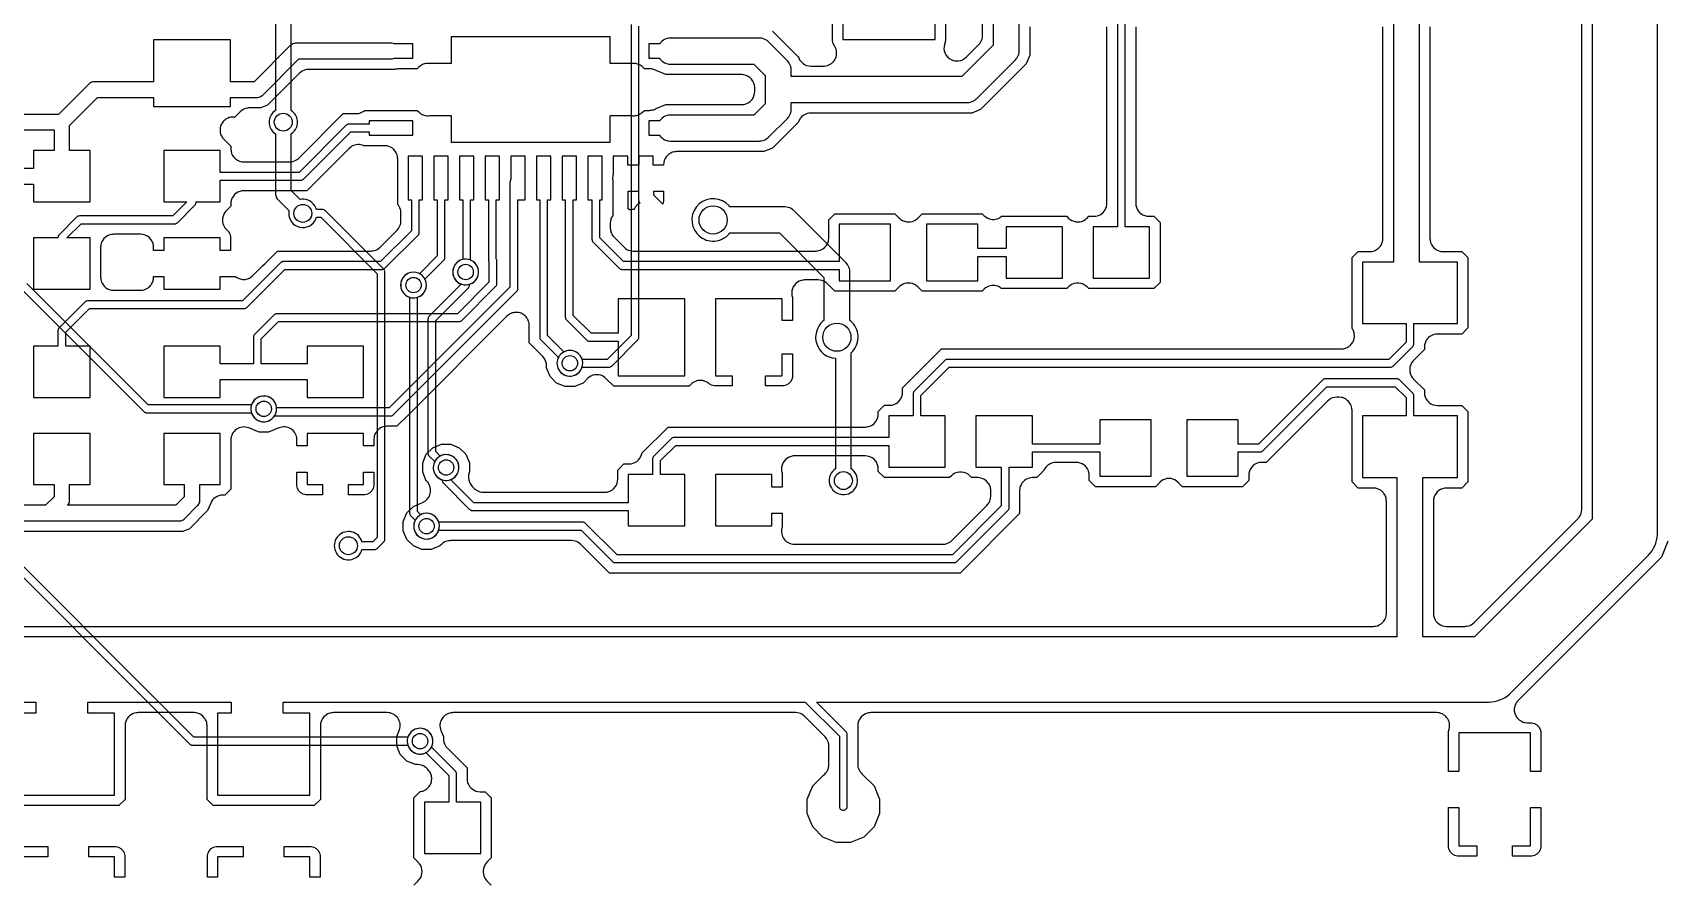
# Model space of a CAD drawing. Header units: millimetres. Extents: x 0 to 85.1, y 3.8 to 100.3.
# Drawn here: x 15.94 to 47.76, y 55.65 to 72.23 of the extents above; entities that cross this region are included whole.
import ezdxf

# ---------------------------------------------------------------- set-up
doc = ezdxf.new("R2010")
doc.units = ezdxf.units.MM

msp = doc.modelspace()

# ---------------------------------------------------------------- linework, layer by layer
at = {"layer": '16_copper'}
for points in [[(20.676, 74.193), (20.676, 70.714), (20.649, 70.695, 0.461009), (20.649, 70.275), (20.676, 70.256), (20.676, 69.088), (20.676, 69.082), (20.676, 69.077, 0.153128), (20.71, 68.992), (20.72, 68.98), (20.939, 68.761), (20.934, 68.729, 0.854084), (21.464, 68.601), (21.473, 68.631), (21.558, 68.631), (22.657, 67.532), (22.657, 62.389), (22.574, 62.306), (22.362, 62.306), (22.353, 62.336, 1), (21.843, 62.124), (21.863, 62.086, 0.28203), (22.12, 61.955), (22.162, 61.962, 0.240079), (22.353, 62.124), (22.362, 62.154), (22.606, 62.154), (22.614, 62.155), (22.623, 62.156, 0.087654), (22.647, 62.166), (22.653, 62.171), (22.66, 62.176), (22.787, 62.303), (22.792, 62.31), (22.797, 62.316, 0.087651), (22.807, 62.341), (22.808, 62.348), (22.809, 62.357), (22.809, 67.564), (22.808, 67.572), (22.807, 67.581, 0.087654), (22.797, 67.605), (22.792, 67.611), (22.787, 67.618), (21.644, 68.761), (21.637, 68.766), (21.631, 68.771, 0.087651), (21.606, 68.781), (21.599, 68.782), (21.59, 68.783), (21.473, 68.783), (21.464, 68.813, 0.324922), (21.187, 68.982), (21.155, 68.977), (20.98, 69.151), (20.98, 70.256), (21.007, 70.275, 0.461009), (21.007, 70.695), (20.98, 70.714), (20.98, 74.193)], [(27.61, 72.39), (27.61, 66.326), (27.146, 65.862), (26.654, 65.862), (26.648, 65.882, 1), (26.184, 65.69), (26.202, 65.655, 0.282029), (26.436, 65.536), (26.475, 65.542, 0.240081), (26.648, 65.69), (26.654, 65.71), (27.178, 65.71), (27.186, 65.711), (27.195, 65.712, 0.087654), (27.219, 65.722), (27.225, 65.727), (27.232, 65.732), (27.74, 66.24), (27.745, 66.247), (27.75, 66.253, 0.087651), (27.76, 66.278), (27.761, 66.285), (27.762, 66.294), (27.762, 72.358)], [(15.694, 67.256), (18.107, 64.843), (18.114, 64.838), (18.12, 64.833, 0.087651), (18.145, 64.823), (18.152, 64.822), (18.161, 64.821), (20.209, 64.821), (20.215, 64.801, 0.32492), (20.467, 64.647), (20.506, 64.653, 1), (20.388, 65.141), (20.351, 65.129, 0.198915), (20.215, 64.993), (20.209, 64.973), (18.193, 64.973), (15.824, 67.342)], [(14.551, 62.811), (18.996, 58.366), (19.003, 58.361), (19.009, 58.356, 0.087651), (19.034, 58.346), (19.041, 58.345), (19.05, 58.344), (23.257, 58.344), (23.263, 58.324, 0.32492), (23.515, 58.17), (23.554, 58.176, 1), (23.436, 58.664), (23.399, 58.652, 0.198915), (23.263, 58.516), (23.257, 58.496), (19.082, 58.496), (14.681, 62.897)]]:
    msp.add_lwpolyline(points, format="xyb", dxfattribs=at)
for points in [[(31.814, 63.232, 0.612801), (31.929, 63.71), (31.902, 63.729), (31.902, 65.99), (31.934, 66.021, 0.414214), (31.896, 66.605), (31.877, 66.619), (31.877, 67.564), (31.875, 67.583), (31.874, 67.603, 0.118891), (31.829, 67.713), (31.803, 67.743), (31.803, 67.744), (31.803, 67.744), (30.787, 68.76), (30.772, 68.772), (30.757, 68.785, 0.118893), (30.647, 68.831), (30.607, 68.834, 0.000218), (30.607, 68.834), (29.535, 68.834), (29.521, 68.853, 1), (28.899, 68.307), (28.937, 68.269, 0.414214), (29.521, 68.307), (29.535, 68.326), (30.502, 68.326), (31.369, 67.459), (31.369, 66.619), (31.35, 66.605, 0.668179), (31.596, 65.882), (31.598, 65.882), (31.598, 63.729), (31.571, 63.71, 0.726545), (31.772, 63.225)], [(24.062, 63.51, 1), (23.944, 63.998), (23.907, 63.986), (23.889, 63.976), (23.802, 64.063), (23.802, 66.62), (24.438, 67.256), (24.443, 67.263), (24.448, 67.269, 0.087651), (24.458, 67.294), (24.459, 67.301), (24.46, 67.31), (24.46, 67.326), (24.48, 67.332), (24.515, 67.35, 1), (24.253, 67.778), (24.221, 67.755, 0.509525), (24.253, 67.35), (24.288, 67.332), (24.296, 67.33), (23.672, 66.705), (23.666, 66.698), (23.661, 66.692, 0.087651), (23.651, 66.667), (23.65, 66.66), (23.649, 66.651), (23.649, 64.032), (23.65, 64.023), (23.651, 64.015, 0.087654), (23.661, 63.99), (23.666, 63.985), (23.672, 63.978), (23.781, 63.868), (23.771, 63.85, 0.560025), (24.023, 63.504)], [(23.681, 62.367, 1), (23.563, 62.855), (23.526, 62.843), (23.508, 62.833), (23.444, 62.897), (23.444, 67.072), (23.464, 67.078, 1), (23.272, 67.542), (23.237, 67.524, 0.612802), (23.272, 67.078), (23.292, 67.072), (23.292, 62.865), (23.293, 62.857), (23.294, 62.848, 0.087654), (23.304, 62.824), (23.309, 62.818), (23.314, 62.811), (23.4, 62.725), (23.39, 62.707, 0.560025), (23.642, 62.361)]]:
    msp.add_lwpolyline(points, format="xyb", close=True, dxfattribs=at)
at = {"layer": '1_copper'}
for points in [[(46.355, 86.36), (46.355, 62.747), (44.06, 60.452), (43.053, 60.452), (43.053, 63.559), (43.724, 63.559), (43.724, 64.759), (42.875, 64.759), (42.875, 65.151), (42.874, 65.159), (42.873, 65.168, 0.087654), (42.863, 65.192), (42.858, 65.198), (42.853, 65.205), (42.599, 65.459), (42.592, 65.464), (42.586, 65.469, 0.087651), (42.561, 65.479), (42.554, 65.48), (42.545, 65.481), (41.148, 65.481), (41.14, 65.48), (41.131, 65.479, 0.087654), (41.107, 65.469), (41.101, 65.464), (41.094, 65.459), (39.846, 64.211), (39.45, 64.211), (39.45, 64.685), (38.45, 64.685), (38.45, 63.585), (39.45, 63.585), (39.45, 64.059), (39.878, 64.059), (39.886, 64.06), (39.895, 64.061, 0.087654), (39.919, 64.071), (39.925, 64.076), (39.932, 64.081), (41.18, 65.329), (42.513, 65.329), (42.723, 65.119), (42.723, 64.759), (41.874, 64.759), (41.874, 63.559), (42.545, 63.559), (42.545, 60.452), (6.1, 60.452)], [(15.737, 57.369), (17.537, 57.369), (17.537, 58.969), (17.018, 58.969), (17.018, 59.182), (19.812, 59.182), (19.812, 58.969), (19.547, 58.969), (19.547, 57.369), (21.347, 57.369), (21.347, 58.969), (20.828, 58.969), (20.828, 59.182), (31.007, 59.182), (31.674, 58.515), (31.674, 57.15), (31.677, 57.128, 0.866051), (31.826, 57.15), (31.826, 58.547), (31.825, 58.555), (31.824, 58.564, 0.087654), (31.814, 58.588), (31.809, 58.594), (31.804, 58.601), (31.223, 59.182), (44.323, 59.182), (44.331, 59.182), (44.339, 59.182, 0.1754), (44.742, 59.339), (44.772, 59.368), (47.439, 62.035), (47.444, 62.041), (47.45, 62.046, 0.1754), (47.624, 62.442), (47.625, 62.484), (47.625, 86.36)], [(43.189, 72.34), (43.189, 68.218), (43.191, 68.197), (43.192, 68.179, 0.325016), (43.403, 67.967), (43.443, 67.964, 0.00044), (43.443, 67.964), (43.809, 67.964), (43.929, 67.844), (43.929, 66.474), (43.809, 66.354), (43.334, 66.354), (43.315, 66.352), (43.295, 66.351, 0.240266), (43.108, 66.216), (43.1, 66.196), (43.093, 66.179, 0.039685), (43.083, 66.14), (43.08, 66.1, 0.00044), (43.08, 66.1), (43.08, 66.051), (43.041, 66.012), (42.868, 65.839), (42.856, 65.824), (42.843, 65.809, 0.078613), (42.806, 65.738), (42.806, 65.738), (42.806, 65.738, 0.118224), (42.797, 65.62), (42.802, 65.599), (42.806, 65.581), (42.806, 65.581), (42.806, 65.581), (42.814, 65.561), (42.821, 65.544, 0.039684), (42.842, 65.51), (42.868, 65.48, 0.000442), (42.868, 65.479), (43.08, 65.267), (43.08, 65.218, 0.36847), (43.294, 64.967), (43.334, 64.964, 0.00044), (43.334, 64.964), (43.809, 64.964), (43.929, 64.844), (43.929, 63.474), (43.809, 63.354), (43.512, 63.354), (43.492, 63.352), (43.473, 63.351, 0.325016), (43.261, 63.14), (43.258, 63.1, 0.00044), (43.258, 63.1), (43.258, 60.911), (43.26, 60.891), (43.261, 60.872, 0.325016), (43.472, 60.66), (43.512, 60.657, 0.00044), (43.512, 60.657), (43.87, 60.657), (43.889, 60.659), (43.909, 60.66, 0.118891), (44.019, 60.705), (44.049, 60.731), (44.049, 60.731), (44.049, 60.731), (46.076, 62.758), (46.088, 62.772), (46.101, 62.787, 0.118893), (46.147, 62.897), (46.15, 62.937, 0.000218), (46.15, 62.937), (46.15, 85.072)], [(34.671, 73.972), (34.671, 71.987), (34.058, 71.374), (30.734, 71.374), (30.734, 71.501), (30.732, 71.52), (30.731, 71.54, 0.118891), (30.686, 71.65), (30.66, 71.68), (30.66, 71.681), (30.66, 71.681), (30.291, 72.05), (30.276, 72.062), (30.261, 72.075, 0.118893), (30.151, 72.121), (30.111, 72.124, 0.000218), (30.111, 72.124), (28.379, 72.124), (28.339, 72.121, 0.198686), (28.174, 72.02), (28.168, 72.01), (27.954, 72.01), (27.954, 71.73), (28.168, 71.73), (28.173, 71.721, 0.240727), (28.379, 71.616), (30.006, 71.616), (30.226, 71.396), (30.226, 70.844), (30.006, 70.624), (28.379, 70.624), (28.339, 70.621, 0.198686), (28.174, 70.52), (28.168, 70.51), (27.954, 70.51), (27.954, 70.23), (28.168, 70.23), (28.173, 70.221, 0.240727), (28.379, 70.116), (30.111, 70.116), (30.13, 70.118), (30.15, 70.119, 0.118891), (30.26, 70.164), (30.29, 70.19), (30.291, 70.19), (30.291, 70.19), (30.66, 70.559), (30.672, 70.574), (30.685, 70.589, 0.118893), (30.731, 70.699), (30.734, 70.739, 0.000218), (30.734, 70.739), (30.734, 70.866), (34.163, 70.866), (34.182, 70.868), (34.202, 70.869, 0.118891), (34.312, 70.914), (34.342, 70.94), (34.343, 70.94), (34.343, 70.94), (35.105, 71.702), (35.117, 71.717), (35.13, 71.732, 0.118893), (35.176, 71.842), (35.179, 71.882, 0.000218), (35.179, 71.882), (35.179, 73.867)], [(33.739, 72.495), (33.739, 72.069), (33.72, 71.996, 0.767338), (34.144, 71.751), (34.392, 71.998), (34.404, 72.013), (34.417, 72.027, 0.118893), (34.463, 72.137), (34.466, 72.177, 0.000218), (34.466, 72.177), (34.466, 74.063)], [(42.476, 72.799), (42.476, 67.759), (41.874, 67.759), (41.874, 66.559), (42.723, 66.559), (42.723, 66.199), (42.386, 65.862), (33.782, 65.862), (33.774, 65.861), (33.765, 65.86, 0.087654), (33.741, 65.85), (33.735, 65.845), (33.728, 65.84), (33.132, 65.244), (33.127, 65.237), (33.122, 65.231, 0.087651), (33.112, 65.206), (33.111, 65.199), (33.11, 65.19), (33.11, 64.762), (32.636, 64.762), (32.636, 64.338), (28.448, 64.338), (28.44, 64.337), (28.431, 64.336, 0.087654), (28.407, 64.326), (28.401, 64.321), (28.394, 64.316), (28.052, 63.974), (28.047, 63.967), (28.042, 63.961, 0.087651), (28.032, 63.936), (28.031, 63.929), (28.03, 63.92), (28.03, 63.619), (27.556, 63.619), (27.556, 63.068), (24.543, 63.068), (24.091, 63.52), (24.099, 63.522), (24.134, 63.54, 1), (23.872, 63.968), (23.84, 63.945, 0.509525), (23.872, 63.54), (23.907, 63.522), (23.927, 63.516), (23.927, 63.5, 0.14431), (23.939, 63.459), (23.944, 63.453), (23.949, 63.446), (24.457, 62.938), (24.464, 62.933), (24.47, 62.928, 0.087651), (24.495, 62.918), (24.502, 62.917), (24.511, 62.916), (27.556, 62.916), (27.556, 62.619), (28.656, 62.619), (28.656, 63.619), (28.182, 63.619), (28.182, 63.888), (28.48, 64.186), (32.636, 64.186), (32.636, 63.762), (33.736, 63.762), (33.736, 64.762), (33.262, 64.762), (33.262, 65.158), (33.814, 65.71), (42.418, 65.71), (42.426, 65.711), (42.435, 65.712, 0.087654), (42.459, 65.722), (42.465, 65.727), (42.472, 65.732), (42.853, 66.113), (42.858, 66.12), (42.863, 66.126, 0.087651), (42.873, 66.151), (42.874, 66.158), (42.875, 66.167), (42.875, 66.559), (43.724, 66.559), (43.724, 67.759), (42.984, 67.759), (42.984, 72.799)], [(7.208, 60.657), (42.086, 60.657), (42.106, 60.659), (42.125, 60.66, 0.325016), (42.337, 60.871), (42.34, 60.911, 0.00044), (42.34, 60.911), (42.34, 63.1), (42.338, 63.119), (42.337, 63.139, 0.039686), (42.328, 63.178), (42.321, 63.195), (42.313, 63.215, 0.000439), (42.312, 63.215), (42.303, 63.231), (42.292, 63.249, 0.000438), (42.292, 63.249), (42.28, 63.263), (42.266, 63.279, 0.158654), (42.126, 63.351), (42.086, 63.354, 0.00044), (42.086, 63.354), (41.789, 63.354), (41.669, 63.474), (41.669, 64.87), (41.668, 64.889), (41.666, 64.909, 0.218668), (41.548, 65.085), (41.531, 65.096), (41.531, 65.096), (41.531, 65.096, 0.072627), (41.455, 65.121), (41.415, 65.124, 0.000426), (41.415, 65.124), (41.37, 65.124, 0.158205), (41.221, 65.075), (41.19, 65.05), (41.19, 65.049), (41.19, 65.049), (39.994, 63.854), (39.909, 63.854, 0.36847), (39.658, 63.64), (39.655, 63.6, 0.00044), (39.655, 63.6), (39.655, 63.5), (39.535, 63.38), (38.365, 63.38), (38.28, 63.465), (38.264, 63.479), (38.25, 63.491), (38.25, 63.491), (38.249, 63.491, 0.324531), (37.951, 63.492), (37.921, 63.466, 0.000439), (37.92, 63.465), (37.835, 63.38), (36.665, 63.38), (36.545, 63.5), (36.545, 63.6, 0.118224), (36.517, 63.715), (36.508, 63.73), (36.497, 63.749, 0.000438), (36.497, 63.749), (36.485, 63.763), (36.471, 63.779, 0.158654), (36.331, 63.851), (36.291, 63.854, 0.00044), (36.291, 63.854), (35.895, 63.854), (35.875, 63.852), (35.856, 63.851, 0.079055), (35.78, 63.826), (35.764, 63.816), (35.746, 63.806, 0.110084), (35.669, 63.715), (35.661, 63.697), (35.521, 63.557), (35.441, 63.557, 0.281699), (35.215, 63.419), (35.207, 63.399), (35.199, 63.382, 0.039685), (35.19, 63.343), (35.187, 63.303, 0.00044), (35.187, 63.303), (35.187, 62.856), (34.025, 61.695), (27.189, 61.695), (26.949, 61.934), (26.949, 61.934), (26.628, 62.255), (26.613, 62.268), (26.598, 62.281, 0.118893), (26.488, 62.327), (26.449, 62.33, 0.000218), (26.448, 62.33), (24.089, 62.33), (24.07, 62.328), (24.05, 62.327, 0.118891), (23.94, 62.281), (23.91, 62.256), (23.91, 62.255), (23.91, 62.255), (23.88, 62.225), (23.713, 62.156), (23.531, 62.156), (23.364, 62.225), (23.236, 62.353), (23.167, 62.52), (23.167, 62.702), (23.236, 62.869), (23.364, 62.997), (23.545, 63.072), (23.554, 63.076, 0.425037), (23.675, 63.421), (23.669, 63.43, 0.06344), (23.628, 63.486), (23.617, 63.496), (23.548, 63.663), (23.548, 63.845), (23.617, 64.012), (23.745, 64.14), (23.912, 64.209), (24.094, 64.209), (24.261, 64.14), (24.389, 64.012), (24.458, 63.845), (24.458, 63.663), (24.455, 63.655, 0.188788), (24.458, 63.47), (24.463, 63.461, 0.082277), (24.513, 63.387), (24.553, 63.348, 0.038576), (24.583, 63.322), (24.583, 63.322), (24.583, 63.322, 0.118225), (24.693, 63.276), (24.732, 63.273, 0.000209), (24.733, 63.273), (27.097, 63.273), (27.117, 63.275), (27.136, 63.276, 0.079055), (27.212, 63.301), (27.228, 63.311), (27.246, 63.321, 0.000438), (27.246, 63.322), (27.26, 63.334), (27.276, 63.347, 0.158654), (27.348, 63.487), (27.351, 63.527, 0.00044), (27.351, 63.527), (27.351, 63.704), (27.471, 63.824), (27.571, 63.824, 0.158205), (27.72, 63.872), (27.734, 63.884), (27.75, 63.898, 0.039688), (27.776, 63.928), (27.786, 63.944), (27.797, 63.962, 0.039686), (27.812, 63.999), (27.817, 64.019), (27.82, 64.032), (28.332, 64.543), (32.177, 64.543), (32.197, 64.545), (32.216, 64.546, 0.199142), (32.382, 64.648), (32.392, 64.663), (32.403, 64.681, 0.079053), (32.428, 64.757), (32.431, 64.797, 0.00044), (32.431, 64.797), (32.431, 64.847), (32.551, 64.967), (32.651, 64.967, 0.36847), (32.902, 65.181), (32.905, 65.221, 0.00044), (32.905, 65.221), (32.905, 65.306), (33.666, 66.067), (41.463, 66.067), (41.484, 66.069), (41.502, 66.07), (41.502, 66.07), (41.502, 66.07), (41.523, 66.075), (41.541, 66.08), (41.541, 66.08), (41.541, 66.08), (41.558, 66.087), (41.578, 66.095), (41.578, 66.095), (41.578, 66.095), (41.593, 66.104), (41.612, 66.115), (41.612, 66.116), (41.612, 66.116), (41.625, 66.127), (41.642, 66.141), (41.642, 66.141), (41.642, 66.141), (41.653, 66.155), (41.668, 66.172, 0.039247), (41.689, 66.205), (41.689, 66.206), (41.689, 66.206), (41.697, 66.225), (41.704, 66.242), (41.704, 66.242), (41.704, 66.242, 0.118008), (41.714, 66.36), (41.714, 66.36), (41.714, 66.36, 0.078613), (41.689, 66.436), (41.68, 66.452), (41.669, 66.469), (41.669, 67.844), (41.789, 67.964), (42.017, 67.964), (42.037, 67.966), (42.056, 67.967, 0.199142), (42.222, 68.068), (42.232, 68.084), (42.243, 68.102, 0.079053), (42.268, 68.178), (42.271, 68.218, 0.00044), (42.271, 68.218), (42.271, 72.34)], [(37.453, 72.34), (37.453, 68.904), (37.455, 68.883), (37.456, 68.865, 0.325016), (37.667, 68.653), (37.707, 68.65, 0.00044), (37.707, 68.65), (37.807, 68.65), (37.927, 68.53), (37.927, 67.36), (37.807, 67.24), (36.537, 67.24), (36.502, 67.275, 0.368468), (36.173, 67.302), (36.143, 67.276, 0.000442), (36.142, 67.275), (36.107, 67.24), (34.835, 67.24), (34.821, 67.252), (34.82, 67.252), (34.82, 67.252), (34.805, 67.262), (34.787, 67.273, 0.2398), (34.556, 67.274), (34.556, 67.273), (34.556, 67.273, 0.039248), (34.522, 67.253), (34.492, 67.227, 0.000446), (34.491, 67.226), (34.455, 67.19), (33.285, 67.19), (33.2, 67.275), (33.184, 67.289), (33.17, 67.301), (33.17, 67.301), (33.169, 67.301, 0.324531), (32.871, 67.302), (32.841, 67.276, 0.000439), (32.84, 67.275), (32.755, 67.19), (31.585, 67.19), (31.44, 67.335), (31.425, 67.348), (31.41, 67.361, 0.118893), (31.3, 67.407), (31.26, 67.41, 0.000218), (31.26, 67.41), (30.996, 67.41), (30.983, 67.409), (30.97, 67.408, 0.339444), (30.745, 67.196), (30.744, 67.183), (30.742, 67.17, 0.073914), (30.751, 67.09), (30.756, 67.07), (30.756, 66.619), (30.556, 66.619), (30.556, 67.044), (29.256, 67.044), (29.256, 65.544), (29.581, 65.544), (29.581, 65.344), (29.23, 65.344), (29.179, 65.358), (29.13, 65.386), (29.124, 65.391), (29.109, 65.404, 0.039661), (29.075, 65.425), (29.058, 65.432), (29.039, 65.44), (29.038, 65.44), (29.038, 65.44, 0.239364), (28.811, 65.404), (28.811, 65.404), (28.811, 65.404), (28.78, 65.378, 0.000461), (28.78, 65.378), (28.741, 65.339), (27.271, 65.339), (27.121, 65.489), (27.106, 65.502), (27.091, 65.514), (27.091, 65.514), (27.091, 65.515, 0.324531), (26.793, 65.515), (26.762, 65.489, 0.000439), (26.762, 65.489), (26.674, 65.4), (26.507, 65.331), (26.325, 65.331), (26.158, 65.4), (26.03, 65.528), (25.961, 65.695), (25.961, 65.738, 0.158205), (25.913, 65.887), (25.887, 65.918), (25.887, 65.918), (25.887, 65.918), (25.623, 66.182), (25.623, 66.524), (25.621, 66.542), (25.62, 66.564, 0.039465), (25.61, 66.603), (25.603, 66.62), (25.595, 66.639), (25.595, 66.64), (25.595, 66.64), (25.586, 66.655), (25.575, 66.673, 0.039466), (25.549, 66.704), (25.535, 66.716), (25.518, 66.73, 0.039466), (25.484, 66.751), (25.464, 66.759), (25.448, 66.766), (25.448, 66.766), (25.448, 66.766, 0.118223), (25.33, 66.775), (25.308, 66.77), (25.291, 66.766), (25.291, 66.766), (25.291, 66.766), (25.271, 66.758), (25.254, 66.751, 0.039465), (25.22, 66.73), (25.19, 66.705, 0.000659), (25.189, 66.704), (23.282, 64.797), (23.043, 64.558), (22.848, 64.558), (22.828, 64.556), (22.809, 64.555, 0.240266), (22.622, 64.419), (22.614, 64.4), (22.607, 64.383, 0.039685), (22.597, 64.344), (22.594, 64.304, 0.00044), (22.594, 64.304), (22.594, 64.174), (22.394, 64.174), (22.394, 64.42), (21.294, 64.42), (21.294, 64.174), (21.094, 64.174), (21.094, 64.292), (21.093, 64.302, 0.522167), (20.743, 64.527), (20.538, 64.442), (20.356, 64.442), (20.156, 64.525), (20.147, 64.528, 0.522178), (19.805, 64.29), (19.805, 63.335), (19.685, 63.215), (19.646, 63.215, 0.303351), (19.412, 63.058), (19.353, 62.917), (18.998, 62.562), (18.867, 62.508), (15.208, 62.508)], [(35.384, 72.34), (35.384, 71.791), (35.314, 71.622), (34.423, 70.731), (34.254, 70.661), (31.114, 70.661), (31.105, 70.66, 0.239811), (30.904, 70.548), (30.898, 70.54, 0.035975), (30.88, 70.504), (30.869, 70.479), (30.371, 69.981), (30.202, 69.911), (28.498, 69.911), (28.478, 69.909), (28.459, 69.908, 0.325016), (28.247, 69.697), (28.244, 69.657, 0.00044), (28.244, 69.657), (28.244, 69.649), (28.044, 69.649), (28.044, 69.82), (27.764, 69.82), (27.764, 69.649), (27.544, 69.649), (27.544, 69.82), (27.264, 69.82), (27.264, 69.48), (27.262, 69.474, 0.062493), (27.252, 69.435), (27.249, 69.395), (27.249, 69.395, 0.00067), (27.249, 69.395), (27.249, 69.395), (27.251, 69.375), (27.252, 69.362), (27.252, 68.735), (27.252, 68.729), (27.252, 68.724, 0.050691), (27.257, 68.693), (27.261, 68.684), (27.263, 68.677), (27.254, 68.666, 0.000331), (27.254, 68.666), (27.244, 68.649), (27.233, 68.632, 0.039686), (27.218, 68.595), (27.213, 68.575), (27.208, 68.557, 0.000439), (27.208, 68.556), (27.205, 68.516), (27.205, 68.516), (27.205, 68.516), (27.205, 68.421, 0.078614), (27.218, 68.342), (27.226, 68.323), (27.233, 68.306, 0.039907), (27.254, 68.272), (27.279, 68.241), (27.28, 68.241), (27.28, 68.241), (27.474, 68.047), (27.489, 68.034), (27.504, 68.021, 0.118893), (27.614, 67.975), (27.653, 67.972, 0.000218), (27.654, 67.972), (31.211, 67.972), (31.231, 67.974), (31.25, 67.975, 0.199142), (31.416, 68.077), (31.426, 68.092), (31.437, 68.11, 0.079053), (31.462, 68.186), (31.465, 68.226, 0.00044), (31.465, 68.226), (31.465, 68.58), (31.585, 68.7), (32.755, 68.7), (32.84, 68.615), (32.855, 68.602), (32.87, 68.589, 0.325014), (33.169, 68.588), (33.199, 68.614, 0.000442), (33.2, 68.615), (33.285, 68.7), (34.455, 68.7), (34.491, 68.664), (34.507, 68.65), (34.521, 68.638, 0.281696), (34.786, 68.616), (34.786, 68.617), (34.786, 68.617, 0.039245), (34.82, 68.637), (34.835, 68.65), (36.107, 68.65, 0.087779), (36.172, 68.589), (36.172, 68.589), (36.173, 68.589, 0.324531), (36.471, 68.588), (36.501, 68.614, 0.000439), (36.502, 68.615), (36.537, 68.65), (36.637, 68.65), (36.656, 68.652), (36.676, 68.653, 0.199142), (36.842, 68.754), (36.852, 68.77), (36.863, 68.788, 0.079053), (36.888, 68.864), (36.891, 68.904, 0.00044), (36.891, 68.904), (36.891, 72.34)], [(30.371, 72.259), (30.869, 71.761), (30.88, 71.736, 0.303348), (31.114, 71.579), (31.366, 71.579), (31.373, 71.58), (31.379, 71.579, 0.525062), (31.598, 71.935), (31.593, 71.948), (31.589, 71.954), (31.586, 71.96), (31.553, 72.018), (31.539, 72.069), (31.539, 72.495)], [(14.883, 69.278), (15.96, 69.278), (15.96, 68.93), (17.06, 68.93), (17.06, 69.93), (16.662, 69.93), (16.662, 70.422), (17.208, 70.968), (18.3, 70.968), (18.3, 70.79), (19.8, 70.79), (19.8, 70.968), (20.32, 70.968), (20.326, 70.968), (20.331, 70.968, 0.153128), (20.416, 71.002), (20.428, 71.012), (21.133, 71.718), (22.929, 71.718), (22.96, 71.721), (22.989, 71.73), (22.989, 71.73), (23.354, 71.73), (23.354, 72.01), (22.987, 72.01), (22.975, 72.015), (22.945, 72.022), (22.929, 72.022), (21.07, 72.022), (21.064, 72.022), (21.059, 72.022, 0.153128), (20.974, 71.988), (20.962, 71.978), (20.257, 71.272), (19.8, 71.272), (19.8, 72.09), (18.3, 72.09), (18.3, 71.272), (17.145, 71.272), (17.139, 71.272), (17.134, 71.272, 0.153128), (17.049, 71.238), (17.037, 71.228), (16.447, 70.637), (15.684, 70.637)], [(15.279, 62.713), (18.796, 62.713), (18.802, 62.713), (18.807, 62.713, 0.153128), (18.892, 62.747), (18.904, 62.757), (19.158, 63.011), (19.161, 63.016), (19.166, 63.02, 0.153125), (19.202, 63.103), (19.202, 63.119), (19.202, 63.42), (19.6, 63.42), (19.6, 64.42), (18.5, 64.42), (18.5, 63.42), (18.898, 63.42), (18.898, 63.182), (18.733, 63.017), (16.623, 63.017), (16.626, 63.02, 0.153125), (16.662, 63.103), (16.662, 63.119), (16.662, 63.42), (17.06, 63.42), (17.06, 64.42), (15.96, 64.42), (15.96, 63.42), (16.358, 63.42), (16.358, 63.182), (16.193, 63.017), (15.342, 63.017)], [(47.83, 62.317), (47.702, 62.008), (47.43, 61.736), (44.908, 59.214), (44.894, 59.198), (44.882, 59.184), (44.882, 59.183), (44.882, 59.183, 0.078614), (44.846, 59.113), (44.841, 59.092), (44.836, 59.074), (44.836, 59.074), (44.836, 59.074, 0.078611), (44.836, 58.995), (44.841, 58.974), (44.845, 58.956, 0.00022), (44.845, 58.956), (44.854, 58.936), (44.861, 58.919), (44.861, 58.919), (44.861, 58.919, 0.039027), (44.881, 58.885), (44.881, 58.885), (44.881, 58.885, 0.15798), (45.008, 58.793), (45.008, 58.793), (45.008, 58.793, 0.039025), (45.047, 58.783), (45.047, 58.783), (45.047, 58.783), (45.086, 58.78, 0.000658), (45.087, 58.78), (45.176, 58.78), (45.227, 58.766), (45.273, 58.74), (45.31, 58.703), (45.336, 58.657), (45.35, 58.606), (45.35, 57.83), (45.15, 57.83), (45.15, 58.58), (43.75, 58.58), (43.75, 57.83), (43.55, 57.83), (43.55, 57.958), (43.55, 57.958), (43.55, 57.958), (43.55, 58.606), (43.564, 58.657, 0.49315), (43.318, 58.977), (32.285, 58.977), (32.266, 58.975), (32.246, 58.974, 0.282173), (32.044, 58.802), (32.039, 58.782), (32.034, 58.764, 0.000439), (32.034, 58.763), (32.031, 58.723, 0.00044), (32.031, 58.723), (32.031, 57.966), (32.032, 57.957, 0.224704), (32.136, 57.761), (32.137, 57.76), (32.348, 57.549), (32.455, 57.29), (32.455, 57.01), (32.348, 56.751), (32.149, 56.552), (31.89, 56.445), (31.61, 56.445), (31.351, 56.552), (31.152, 56.751), (31.045, 57.01), (31.045, 57.29), (31.152, 57.549), (31.363, 57.76), (31.364, 57.76, 0.240727), (31.469, 57.966), (31.469, 58.325), (31.467, 58.344), (31.466, 58.364, 0.118894), (31.42, 58.474), (31.395, 58.505, 0.000217), (31.394, 58.505), (30.997, 58.903), (30.982, 58.915), (30.967, 58.928, 0.118889), (30.857, 58.974), (30.817, 58.977, 0.000221), (30.817, 58.977), (24.137, 58.977), (24.127, 58.976, 0.522172), (23.902, 58.626), (23.95, 58.511), (23.95, 58.468, 0.158205), (23.998, 58.319), (24.024, 58.288), (24.024, 58.288), (24.024, 58.288), (24.411, 57.901), (24.411, 57.689), (24.413, 57.669), (24.414, 57.65, 0.325016), (24.625, 57.438), (24.665, 57.435, 0.00044), (24.665, 57.435), (24.765, 57.435), (24.885, 57.315), (24.885, 56.145), (24.8, 56.06), (24.787, 56.044), (24.774, 56.03, 0.282168), (24.753, 55.765), (24.764, 55.747), (24.773, 55.731, 0.000436), (24.773, 55.731), (24.799, 55.701, 0.000442), (24.8, 55.7), (24.885, 55.615)], [(23.375, 55.615), (23.46, 55.7), (23.474, 55.716), (23.486, 55.73), (23.486, 55.73), (23.486, 55.731, 0.324531), (23.487, 56.029), (23.461, 56.059, 0.000439), (23.46, 56.06), (23.375, 56.145), (23.375, 57.315), (23.497, 57.437), (23.509, 57.438), (23.509, 57.438), (23.509, 57.438), (23.529, 57.443), (23.547, 57.447), (23.547, 57.447), (23.548, 57.447, 0.039045), (23.584, 57.463), (23.584, 57.463), (23.584, 57.463), (23.6, 57.472), (23.618, 57.483), (23.618, 57.483), (23.618, 57.483, 0.078411), (23.674, 57.539), (23.674, 57.539), (23.674, 57.539), (23.684, 57.555), (23.695, 57.573, 0.039246), (23.711, 57.61), (23.711, 57.61), (23.711, 57.61, 0.039244), (23.72, 57.649), (23.721, 57.668), (23.723, 57.688, 0.036264), (23.72, 57.728), (23.716, 57.746), (23.711, 57.767, 0.000188), (23.711, 57.767), (23.704, 57.784), (23.696, 57.804), (23.696, 57.804), (23.696, 57.804, 0.037446), (23.675, 57.838), (23.675, 57.838), (23.675, 57.838), (23.649, 57.868, 0.000666), (23.649, 57.869), (23.627, 57.891, 0.158204), (23.487, 57.962), (23.447, 57.965), (23.447, 57.965), (23.447, 57.965), (23.404, 57.965), (23.237, 58.034), (23.109, 58.162), (23.04, 58.329), (23.04, 58.511), (23.088, 58.626), (23.091, 58.635), (23.093, 58.641), (23.093, 58.641), (23.095, 58.644, 0.509966), (22.853, 58.977), (21.806, 58.977), (21.786, 58.975), (21.767, 58.974, 0.282173), (21.565, 58.802), (21.56, 58.782), (21.555, 58.764, 0.000439), (21.555, 58.763), (21.552, 58.723, 0.00044), (21.552, 58.723), (21.552, 57.284), (21.432, 57.164), (19.462, 57.164), (19.342, 57.284), (19.342, 58.723), (19.34, 58.743), (19.339, 58.762, 0.079055), (19.314, 58.838), (19.305, 58.854), (19.294, 58.872, 0.199138), (19.128, 58.974), (19.088, 58.977, 0.00044), (19.088, 58.977), (17.996, 58.977), (17.976, 58.975), (17.957, 58.974, 0.282173), (17.755, 58.802), (17.75, 58.782), (17.745, 58.764, 0.000439), (17.745, 58.763), (17.742, 58.723, 0.00044), (17.742, 58.723), (17.742, 57.284), (17.622, 57.164), (15.652, 57.164)]]:
    msp.add_lwpolyline(points, format="xyb", dxfattribs=at)
for points in [[(37.096, 72.799), (37.096, 68.445), (36.622, 68.445), (36.622, 67.445), (37.722, 67.445), (37.722, 68.445), (37.248, 68.445), (37.248, 72.799)], [(31.739, 72.495), (31.739, 72.095), (33.539, 72.095), (33.539, 72.495)], [(15.621, 70.333), (16.358, 70.333), (16.358, 69.93), (15.96, 69.93), (15.96, 69.582), (14.82, 69.582)], [(13.208, 59.182), (16.002, 59.182), (16.002, 58.969), (15.737, 58.969)]]:
    msp.add_lwpolyline(points, dxfattribs=at)
for points in [[(24.104, 72.145), (24.104, 71.628), (23.686, 71.628), (23.671, 71.629), (23.651, 71.631, 0.078613), (23.572, 71.619), (23.572, 71.619), (23.572, 71.619, 0.039032), (23.535, 71.604), (23.535, 71.603), (23.535, 71.603, 0.039248), (23.501, 71.583), (23.471, 71.557, 0.000661), (23.47, 71.556), (23.439, 71.525), (23.081, 71.525), (23.071, 71.524, 0.066364), (23.002, 71.513), (21.323, 71.513), (21.304, 71.511), (21.284, 71.51, 0.118891), (21.174, 71.464), (21.144, 71.438), (21.144, 71.438), (21.144, 71.438), (20.522, 70.817), (20.391, 70.763), (20.168, 70.763), (20.148, 70.761), (20.129, 70.76, 0.118891), (20.019, 70.714), (19.988, 70.688, 0.000222), (19.988, 70.688), (19.885, 70.585), (19.848, 70.585, 0.039246), (19.808, 70.582), (19.788, 70.577), (19.77, 70.573), (19.77, 70.573), (19.77, 70.573), (19.75, 70.564), (19.733, 70.557, 0.039246), (19.699, 70.537), (19.699, 70.537), (19.699, 70.537), (19.685, 70.525), (19.669, 70.511, 0.039466), (19.643, 70.481), (19.632, 70.462), (19.622, 70.447), (19.622, 70.447), (19.622, 70.447, 0.158203), (19.597, 70.292), (19.603, 70.269), (19.606, 70.253), (19.606, 70.253), (19.606, 70.253, 0.039247), (19.622, 70.216), (19.633, 70.198), (19.642, 70.182), (19.642, 70.182), (19.642, 70.182), (19.668, 70.152, 0.000661), (19.669, 70.151), (19.805, 70.015), (19.805, 69.965, 0.36847), (20.019, 69.714), (20.059, 69.711, 0.00044), (20.059, 69.711), (20.948, 69.711), (20.968, 69.713), (20.987, 69.714, 0.118891), (21.097, 69.76), (21.128, 69.785), (21.128, 69.786), (21.128, 69.786), (21.994, 70.651), (22.25, 70.651), (22.269, 70.653), (22.289, 70.654, 0.118891), (22.399, 70.7), (22.417, 70.715), (23.439, 70.715), (23.47, 70.684, 0.077679), (23.534, 70.637), (23.535, 70.637), (23.535, 70.637, 0.038626), (23.571, 70.622), (23.571, 70.622), (23.571, 70.622, 0.114557), (23.687, 70.612), (24.104, 70.612), (24.104, 70.095), (27.204, 70.095), (27.204, 70.612), (27.622, 70.612), (27.637, 70.611), (27.657, 70.609, 0.078613), (27.736, 70.621), (27.736, 70.621), (27.736, 70.621, 0.039032), (27.773, 70.636), (27.773, 70.636), (27.773, 70.637, 0.039248), (27.807, 70.657), (27.837, 70.683, 0.000661), (27.838, 70.684), (27.869, 70.715), (27.97, 70.715), (27.989, 70.717), (28.009, 70.718, 0.078138), (28.085, 70.743), (28.097, 70.75), (28.288, 70.829), (29.767, 70.829), (29.787, 70.831), (29.806, 70.832, 0.11867), (29.916, 70.877), (29.93, 70.889), (29.946, 70.903, 0.137892), (30.013, 71.023), (30.018, 71.042), (30.018, 71.043), (30.018, 71.043), (30.021, 71.083, 0.000405), (30.021, 71.083), (30.021, 71.157, 0.36847), (29.807, 71.408), (29.767, 71.411, 0.00044), (29.767, 71.411), (28.288, 71.411), (28.097, 71.49), (28.086, 71.497, 0.079275), (28.01, 71.522), (27.97, 71.525, 0.000218), (27.97, 71.525), (27.869, 71.525), (27.838, 71.556, 0.077678), (27.774, 71.603), (27.773, 71.603), (27.773, 71.603, 0.038625), (27.737, 71.618), (27.737, 71.618), (27.737, 71.618, 0.114635), (27.621, 71.628), (27.204, 71.628), (27.204, 72.145)], [(17.06, 68.23), (16.61, 68.23), (16.884, 68.504), (18.708, 68.504), (18.716, 68.505), (18.725, 68.506, 0.087654), (18.749, 68.516), (18.755, 68.521), (18.762, 68.526), (19.104, 68.868), (19.109, 68.875), (19.114, 68.881, 0.087651), (19.124, 68.906), (19.125, 68.913, 0.054974), (19.126, 68.93), (19.6, 68.93), (19.6, 69.354), (21.17, 69.354), (21.178, 69.355), (21.187, 69.356, 0.087654), (21.211, 69.366), (21.217, 69.371), (21.224, 69.376), (22.142, 70.294), (22.504, 70.294), (22.504, 70.23), (23.354, 70.23), (23.354, 70.51), (22.504, 70.51), (22.504, 70.446), (22.11, 70.446), (22.102, 70.445), (22.093, 70.444, 0.087654), (22.069, 70.434), (22.063, 70.429), (22.056, 70.424), (21.138, 69.506), (19.6, 69.506), (19.6, 69.93), (18.5, 69.93), (18.5, 68.93), (18.95, 68.93), (18.676, 68.656), (16.852, 68.656), (16.844, 68.655), (16.835, 68.654, 0.087654), (16.811, 68.644), (16.805, 68.639), (16.798, 68.634), (16.456, 68.292), (16.451, 68.285), (16.446, 68.279, 0.087651), (16.436, 68.254), (16.435, 68.247, 0.054974), (16.434, 68.23), (15.96, 68.23), (15.96, 67.23), (17.06, 67.23)], [(18.5, 68.23), (18.5, 67.984), (18.3, 67.984), (18.3, 68.045, 0.078614), (18.288, 68.123), (18.281, 68.14), (18.273, 68.16, 0.000439), (18.272, 68.16), (18.263, 68.175), (18.252, 68.194, 0.199138), (18.086, 68.296), (18.046, 68.299, 0.00044), (18.046, 68.299), (17.519, 68.299), (17.499, 68.297), (17.48, 68.296, 0.282173), (17.278, 68.124), (17.273, 68.103), (17.268, 68.085, 0.000439), (17.268, 68.085), (17.265, 68.045, 0.00044), (17.265, 68.045), (17.265, 67.464), (17.267, 67.445), (17.268, 67.425, 0.325016), (17.479, 67.213), (17.519, 67.21, 0.00044), (17.519, 67.21), (18.046, 67.21), (18.066, 67.212), (18.085, 67.213, 0.11867), (18.195, 67.259), (18.209, 67.271), (18.225, 67.284, 0.039688), (18.251, 67.315), (18.261, 67.33), (18.272, 67.348, 0.079053), (18.297, 67.424), (18.3, 67.464, 0.00044), (18.3, 67.464), (18.3, 67.476), (18.5, 67.476), (18.5, 67.23), (19.6, 67.23), (19.6, 67.476), (19.896, 67.476), (19.904, 67.469, 0.039247), (19.938, 67.448), (19.938, 67.448), (19.938, 67.448, 0.198458), (20.132, 67.432), (20.132, 67.432), (20.132, 67.432, 0.039247), (20.169, 67.447), (20.187, 67.458), (20.203, 67.468), (20.203, 67.468), (20.203, 67.468), (20.233, 67.494, 0.000661), (20.234, 67.494), (20.424, 67.684), (20.424, 67.684), (20.472, 67.733), (20.472, 67.733), (20.712, 67.972), (22.535, 67.972), (22.554, 67.974), (22.574, 67.975, 0.118891), (22.684, 68.021), (22.714, 68.046), (22.714, 68.047), (22.715, 68.047), (23.048, 68.38), (23.061, 68.396), (23.074, 68.41, 0.118893), (23.12, 68.52), (23.123, 68.56, 0.000218), (23.123, 68.56), (23.123, 68.716), (23.121, 68.735), (23.12, 68.755, 0.118891), (23.074, 68.865), (23.059, 68.883), (23.059, 69.771), (23.057, 69.79), (23.056, 69.81, 0.325016), (22.845, 70.022), (22.805, 70.025, 0.00044), (22.805, 70.025), (22.395, 70.025), (22.387, 70.028), (22.37, 70.035), (22.37, 70.035), (22.37, 70.036, 0.239802), (22.142, 70), (22.112, 69.974, 0.000455), (22.111, 69.974), (21.286, 69.149), (20.059, 69.149), (20.039, 69.147), (20.02, 69.146, 0.325016), (19.808, 68.935), (19.805, 68.895, 0.00044), (19.805, 68.895), (19.805, 68.845), (19.716, 68.756), (19.703, 68.741), (19.69, 68.726, 0.158644), (19.642, 68.577), (19.643, 68.556), (19.645, 68.537), (19.645, 68.537), (19.645, 68.537, 0.118224), (19.69, 68.427), (19.716, 68.397), (19.716, 68.397), (19.716, 68.397), (19.76, 68.353), (19.786, 68.307), (19.8, 68.256), (19.8, 67.984), (19.6, 67.984), (19.6, 68.23)], [(20.074, 66.854), (20.083, 66.855, 0.087654), (20.107, 66.865), (20.113, 66.87), (20.12, 66.875), (20.86, 67.615), (22.757, 67.615), (22.765, 67.616), (22.773, 67.617, 0.087654), (22.798, 67.627), (22.804, 67.632), (22.81, 67.637), (23.458, 68.285), (23.463, 68.291), (23.468, 68.298, 0.087651), (23.478, 68.322), (23.479, 68.33), (23.48, 68.338), (23.48, 68.97), (23.544, 68.97), (23.544, 69.82), (23.264, 69.82), (23.264, 68.97), (23.328, 68.97), (23.328, 68.37), (22.725, 67.767), (20.828, 67.767), (20.82, 67.766), (20.811, 67.765, 0.087654), (20.787, 67.755), (20.781, 67.75), (20.774, 67.745), (20.034, 67.005), (17.018, 67.005), (17.01, 67.004), (17.001, 67.003, 0.087654), (16.977, 66.993), (16.971, 66.988), (16.964, 66.983), (16.456, 66.475), (16.451, 66.468), (16.446, 66.462, 0.087651), (16.436, 66.437), (16.435, 66.43), (16.434, 66.421), (16.434, 66.12), (15.96, 66.12), (15.96, 65.12), (17.06, 65.12), (17.06, 66.12), (16.586, 66.12), (16.586, 66.389), (17.05, 66.853), (20.066, 66.853)], [(21.294, 65.12), (22.394, 65.12), (22.394, 66.12), (21.294, 66.12), (21.294, 65.772), (20.396, 65.772), (20.396, 66.262), (20.733, 66.599), (24.257, 66.599), (24.265, 66.6), (24.274, 66.601, 0.087654), (24.298, 66.611), (24.304, 66.616), (24.311, 66.621), (24.969, 67.279), (24.974, 67.286), (24.98, 67.293, 0.087651), (24.99, 67.317), (24.99, 67.325), (24.991, 67.333), (24.991, 67.784), (24.99, 67.792), (24.99, 67.801, 0.064231), (24.982, 67.821), (24.98, 67.823), (24.98, 68.97), (25.044, 68.97), (25.044, 69.82), (24.764, 69.82), (24.764, 68.97), (24.828, 68.97), (24.828, 67.795), (24.829, 67.787), (24.83, 67.778, 0.071781), (24.838, 67.758), (24.839, 67.756), (24.839, 67.365), (24.225, 66.751), (20.701, 66.751), (20.693, 66.75), (20.684, 66.749, 0.087654), (20.66, 66.739), (20.654, 66.734), (20.647, 66.729), (20.266, 66.348), (20.261, 66.341), (20.256, 66.335, 0.087651), (20.246, 66.31), (20.245, 66.303), (20.244, 66.294), (20.244, 65.772), (19.6, 65.772), (19.6, 66.12), (18.5, 66.12), (18.5, 65.12), (19.6, 65.12), (19.6, 65.468), (21.294, 65.468)], [(20.506, 64.653, 0.158385), (20.638, 64.734), (20.658, 64.763), (22.926, 64.763), (22.935, 64.764), (22.943, 64.764, 0.087654), (22.968, 64.775), (22.973, 64.78), (22.98, 64.785), (25.379, 67.184), (25.384, 67.191), (25.39, 67.197, 0.087651), (25.4, 67.222), (25.4, 67.229), (25.401, 67.238), (25.401, 68.97), (25.544, 68.97), (25.544, 69.82), (25.264, 69.82), (25.264, 69.361), (25.261, 69.357, 0.087651), (25.251, 69.332), (25.25, 69.325), (25.249, 69.316), (25.249, 67.269), (22.895, 64.915), (20.697, 64.915), (20.697, 64.917, 1), (20.197, 64.877), (20.203, 64.838, 0.36892), (20.467, 64.647)], [(23.427, 67.066, 0.461006), (23.6, 67.406), (23.59, 67.424), (23.958, 67.792), (23.963, 67.799), (23.968, 67.805, 0.087651), (23.978, 67.83), (23.979, 67.837), (23.98, 67.846), (23.98, 68.97), (24.044, 68.97), (24.044, 69.82), (23.764, 69.82), (23.764, 68.97), (23.828, 68.97), (23.828, 67.878), (23.482, 67.532), (23.464, 67.542, 1), (23.272, 67.078), (23.309, 67.066, 0.0787), (23.388, 67.06)], [(24.443, 67.32, 0.726147), (24.48, 67.796), (24.48, 68.97), (24.544, 68.97), (24.544, 69.82), (24.264, 69.82), (24.264, 68.97), (24.328, 68.97), (24.328, 67.808), (24.325, 67.808, 0.924392), (24.404, 67.314)], [(26.475, 65.542, 1), (26.357, 66.03), (26.32, 66.018), (26.302, 66.008), (25.98, 66.33), (25.98, 68.97), (26.044, 68.97), (26.044, 69.82), (25.764, 69.82), (25.764, 68.97), (25.828, 68.97), (25.828, 66.298), (25.829, 66.29), (25.83, 66.281, 0.087654), (25.84, 66.257), (25.845, 66.251), (25.85, 66.244), (26.194, 65.9), (26.184, 65.882, 0.560025), (26.436, 65.536)], [(28.656, 67.044), (27.356, 67.044), (27.356, 66.37), (26.829, 66.37), (26.48, 66.719), (26.48, 68.97), (26.544, 68.97), (26.544, 69.82), (26.264, 69.82), (26.264, 68.97), (26.328, 68.97), (26.328, 66.687), (26.329, 66.679), (26.33, 66.67, 0.087654), (26.34, 66.646), (26.345, 66.64), (26.35, 66.633), (26.743, 66.24), (26.75, 66.235), (26.756, 66.23, 0.087651), (26.781, 66.22), (26.788, 66.219), (26.797, 66.218), (27.356, 66.218), (27.356, 65.544), (28.656, 65.544)], [(32.67, 68.495), (31.67, 68.495), (31.67, 67.767), (27.464, 67.767), (27, 68.231), (27, 68.97), (27.044, 68.97), (27.044, 69.82), (26.764, 69.82), (26.764, 68.97), (26.848, 68.97), (26.848, 68.199), (26.849, 68.191), (26.85, 68.182, 0.087654), (26.86, 68.158), (26.865, 68.152), (26.87, 68.145), (27.378, 67.637), (27.385, 67.632), (27.391, 67.627, 0.087651), (27.416, 67.617), (27.423, 67.616), (27.432, 67.615), (31.67, 67.615), (31.67, 67.395), (32.67, 67.395)], [(27.556, 68.798), (27.556, 69.141), (27.752, 69.141), (27.752, 68.997), (27.752, 68.991), (27.752, 68.986, 0.133997), (27.779, 68.91), (27.779, 68.909), (27.779, 68.909), (27.767, 68.901), (27.755, 68.894), (27.751, 68.89), (27.746, 68.887, 0.027555), (27.725, 68.868), (27.725, 68.868), (27.725, 68.868, 0.012509), (27.716, 68.859), (27.716, 68.859, 0.052573), (27.685, 68.815), (27.678, 68.804), (27.676, 68.798), (27.672, 68.792), (27.669, 68.783), (27.668, 68.783, 0.080848), (27.582, 68.773)], [(33.917, 61.901), (33.926, 61.902, 0.087654), (33.95, 61.912), (33.956, 61.917), (33.963, 61.922), (34.959, 62.919), (34.964, 62.925), (34.97, 62.932, 0.087651), (34.98, 62.956), (34.98, 62.964), (34.982, 62.973), (34.982, 63.762), (35.436, 63.762), (35.436, 64.059), (36.75, 64.059), (36.75, 63.585), (37.75, 63.585), (37.75, 64.685), (36.75, 64.685), (36.75, 64.211), (35.436, 64.211), (35.436, 64.762), (34.336, 64.762), (34.336, 63.762), (34.829, 63.762), (34.829, 63.004), (33.877, 62.052), (27.337, 62.052), (26.724, 62.665), (26.717, 62.67), (26.711, 62.675, 0.087651), (26.686, 62.685), (26.679, 62.686), (26.67, 62.687), (23.86, 62.687), (23.854, 62.707, 1), (23.39, 62.515), (23.408, 62.48, 0.612802), (23.854, 62.515), (23.86, 62.535), (26.638, 62.535), (27.251, 61.922), (27.258, 61.917), (27.264, 61.912, 0.087651), (27.289, 61.902), (27.296, 61.901), (27.305, 61.9), (33.909, 61.9)], [(29.256, 63.619), (29.256, 62.619), (30.356, 62.619), (30.356, 62.865), (30.556, 62.865), (30.556, 62.593), (30.552, 62.577, 0.493158), (30.797, 62.257), (33.687, 62.257), (33.707, 62.259), (33.726, 62.26, 0.118891), (33.836, 62.306), (33.867, 62.331), (33.867, 62.332), (33.867, 62.332), (34.55, 63.015), (34.563, 63.03), (34.575, 63.044, 0.118893), (34.621, 63.154), (34.624, 63.194), (34.624, 63.194), (34.624, 63.194), (34.624, 63.303, 0.078614), (34.612, 63.381), (34.605, 63.398), (34.597, 63.418, 0.000439), (34.597, 63.418), (34.587, 63.434), (34.576, 63.452, 0.199138), (34.41, 63.554), (34.371, 63.557, 0.00044), (34.37, 63.557), (34.251, 63.557), (34.216, 63.592, 0.368468), (33.887, 63.619), (33.857, 63.593, 0.000442), (33.856, 63.592), (33.821, 63.557), (32.551, 63.557), (32.431, 63.677), (32.431, 63.727), (32.43, 63.745), (32.428, 63.766, 0.079055), (32.403, 63.842), (32.394, 63.858), (32.383, 63.876, 0.199138), (32.217, 63.978), (32.177, 63.981, 0.00044), (32.177, 63.981), (30.797, 63.981), (30.784, 63.98), (30.771, 63.979, 0.324534), (30.549, 63.78), (30.548, 63.774), (30.546, 63.767, 0.098108), (30.552, 63.661), (30.556, 63.645), (30.556, 63.373), (30.356, 63.373), (30.356, 63.619)], [(24.68, 57.23), (24.206, 57.23), (24.206, 57.785), (24.205, 57.793), (24.204, 57.802, 0.087654), (24.194, 57.826), (24.189, 57.832), (24.184, 57.839), (23.717, 58.306), (23.727, 58.324, 1), (23.263, 58.516), (23.251, 58.479, 0.612798), (23.591, 58.188), (23.609, 58.198), (24.054, 57.753), (24.054, 57.23), (23.58, 57.23), (23.58, 56.23), (24.68, 56.23)]]:
    msp.add_lwpolyline(points, format="xyb", close=True, dxfattribs=at)
for points in [[(28.056, 69.06), (28.056, 69.141), (28.244, 69.141), (28.244, 68.944), (28.23, 68.893), (28.228, 68.889)], [(34.37, 67.869), (34.922, 67.869), (34.922, 67.445), (36.022, 67.445), (36.022, 68.445), (34.922, 68.445), (34.922, 68.021), (34.37, 68.021), (34.37, 68.495), (33.37, 68.495), (33.37, 67.395), (34.37, 67.395)], [(30.231, 65.344), (30.231, 65.544), (30.556, 65.544), (30.556, 65.969), (30.756, 65.969), (30.756, 65.518), (30.742, 65.467), (30.716, 65.421), (30.679, 65.384), (30.633, 65.358), (30.582, 65.344)], [(21.268, 63.22), (21.217, 63.234), (21.171, 63.26), (21.134, 63.297), (21.108, 63.343), (21.094, 63.394), (21.094, 63.666), (21.294, 63.666), (21.294, 63.42), (21.59, 63.42), (21.59, 63.22)], [(22.098, 63.22), (22.098, 63.42), (22.394, 63.42), (22.394, 63.666), (22.594, 63.666), (22.594, 63.394), (22.58, 63.343), (22.554, 63.297), (22.517, 63.26), (22.471, 63.234), (22.42, 63.22)], [(43.724, 56.18), (43.673, 56.194), (43.627, 56.22), (43.59, 56.257), (43.564, 56.303), (43.55, 56.354), (43.55, 57.13), (43.75, 57.13), (43.75, 56.38), (44.1, 56.38), (44.1, 56.18)], [(44.8, 56.18), (44.8, 56.38), (45.15, 56.38), (45.15, 57.13), (45.35, 57.13), (45.35, 56.354), (45.336, 56.303), (45.31, 56.257), (45.273, 56.22), (45.227, 56.194), (45.176, 56.18)], [(15.537, 55.769), (15.537, 56.195), (15.551, 56.246), (15.577, 56.292), (15.614, 56.329), (15.66, 56.355), (15.711, 56.369), (16.237, 56.369), (16.237, 56.169), (15.737, 56.169), (15.737, 55.769)], [(17.537, 55.769), (17.537, 56.169), (17.037, 56.169), (17.037, 56.369), (17.563, 56.369), (17.614, 56.355), (17.66, 56.329), (17.697, 56.292), (17.723, 56.246), (17.737, 56.195), (17.737, 55.769)], [(19.347, 55.769), (19.347, 56.195), (19.361, 56.246), (19.387, 56.292), (19.424, 56.329), (19.47, 56.355), (19.521, 56.369), (20.047, 56.369), (20.047, 56.169), (19.547, 56.169), (19.547, 55.769)], [(21.347, 55.769), (21.347, 56.169), (20.847, 56.169), (20.847, 56.369), (21.373, 56.369), (21.424, 56.355), (21.47, 56.329), (21.507, 56.292), (21.533, 56.246), (21.547, 56.195), (21.547, 55.769)]]:
    msp.add_lwpolyline(points, close=True, dxfattribs=at)
at = {"layer": 'drills_via_1_16'}
for centre, radius in [((20.828, 70.485), 0.175), ((21.209, 68.707), 0.175), ((29.21, 68.58), 0.275), ((23.368, 67.31), 0.15), ((24.384, 67.564), 0.15), ((31.623, 66.294), 0.275), ((26.416, 65.786), 0.15), ((20.447, 64.897), 0.15), ((24.003, 63.754), 0.15), ((31.75, 63.5), 0.175), ((23.622, 62.611), 0.15), ((22.098, 62.23), 0.175), ((23.495, 58.42), 0.15)]:
    msp.add_circle(centre, radius, dxfattribs=at)

doc.saveas('drawing.dxf')
